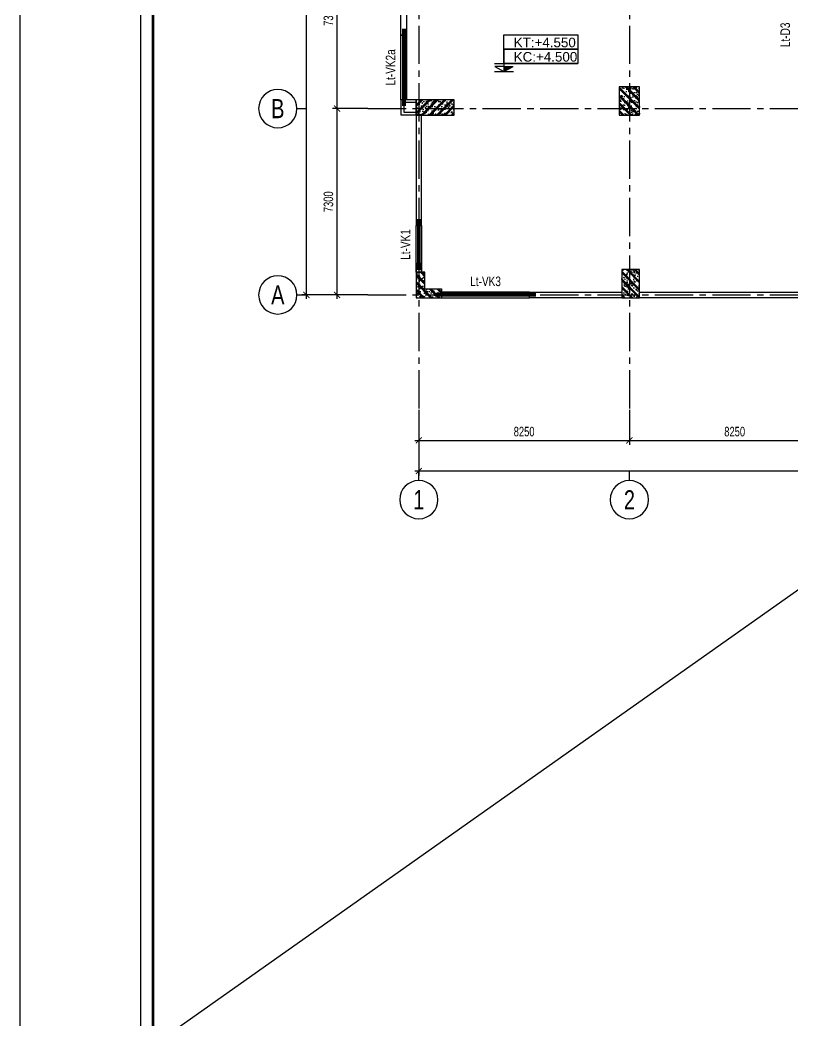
# Model space of a CAD drawing. Header units: millimetres. Extents: x 0 to 132458, y 0 to 365310.
# Drawn here: x 0 to 30284, y 182867 to 222053 of the extents above; entities that cross this region are included whole.
import ezdxf
from ezdxf.enums import TextEntityAlignment as Align

# ---------------------------------------------------------------- set-up
doc = ezdxf.new("R2010")
doc.units = ezdxf.units.MM
doc.header["$LTSCALE"] = 400
doc.header["$PDSIZE"] = -2
doc.linetypes.add('CENTER2', pattern=[1.125, 0.75, -0.125, 0.125, -0.125])
doc.layers.get('0').update_dxf_attribs({"lineweight": 5})
doc.layers.get('Defpoints').update_dxf_attribs({"color": 2})
doc.layers.add('02.CDC.DIM', color=1, linetype='Continuous', lineweight=20)
for name, color, linetype in [('CDC-KHUNGTEN', 9, 'Continuous'), ('CDC.01.AXIS', 160, 'CENTER2'), ('CDC.02.DIM', 1, 'Continuous'), ('CDC.03.BORDER', 3, 'Continuous'), ('CDC.06.TEXT', 2, 'Continuous'), ('CDC.09.COLUMN', 4, 'Continuous'), ('CDC.10.HATCH', 9, 'Continuous'), ('CDC.11.NOTE', 8, 'Continuous'), ('KCS_LANH_TO', 3, 'Continuous')]:
    doc.layers.add(name, color=color, linetype=linetype)
doc.layers.add('KCS_Plotter', color=11, linetype='Continuous', plot=False)
doc.styles.add('BIGTEXT', font='arial.ttf', dxfattribs={"width": 0.8})
doc.styles.add('KCS_SMTEXT', font='arial.ttf', dxfattribs={"width": 0.7})
doc.styles.add('TEXT', font='')
doc.styles.get('TEXT').set_extended_font_data('.VnArialH')
doc.dimstyles.new('KCS_DIM150', dxfattribs={"dimscale": 150, "dimtxt": 2.5, "dimasz": 1.6, "dimexe": 1.2, "dimexo": 0, "dimgap": 1, "dimtad": 1, "dimdec": 0, "dimzin": 0, "dimdsep": 46, "dimtxsty": 'KCS_SMTEXT', "dimblk": 'ARCHTICK', "dimcen": 0, "dimdle": 1, "dimclrd": 256, "dimclre": 256, "dimclrt": 2, "dimadec": 0, "dimazin": 0, "dimtfac": 1, "dimtdec": 0, "dimtix": 1, "dimtmove": 2, "dimatfit": 3, "dimfxl": 1, "dimtolj": 1, "dimtzin": 0, "dimarcsym": 0})

# ---------------------------------------------------------------- blocks, each defined once
blk = doc.blocks.new('T2-7.95M')
at = {"layer": 'CDC.10.HATCH'}
h = blk.add_hatch(dxfattribs=at)
h.set_pattern_fill('CHAU-01', color=256, scale=50, style=0, pattern_type=2)
h.set_pattern_definition([(310, (1806.4, 189402.67), (358.63009, 31.376067), [37.5, -412.5]), (5, (1806.4, 189402.67), (-69.37567, -376.09607), [30, -330]), (259.5486, (1836.3, 189405.28), (289.25469, -344.71977), [31.870095, -350.571056]), (313.8158, (1806.4, 189302.67), (533.62052, 82.75951), [56.25, -618.75]), (263.3644, (1850.87, 189309.56), (467.33135, -487.05894), [47.80514, -525.8565]), (8.8158, (1806.4, 189302.67), (467.33097, -487.0593), [45, -495]), (339, (1856.4, 189327.67), (298.453526, 201.309445), [37.5, -412.5]), (34, (1856.4, 189327.67), (121.657666, -362.57502), [30, -330]), (288.5486, (1881.27, 189344.44), (420.111314, -161.26525), [31.870095, -350.571056]), (322.5, (1806.4, 189402.67), (6.079928, -166.446927), [0, -326, 0, -335, 0, -331.25]), (352.5, (1806.4, 189402.67), (131.534769, -197.205856), [0, -191, 0, -318.5, 0, -126.25]), (32.5, (1694.9, 189402.67), (266.911218, 11.277436), [0, -125, 0, -390, 0, -517.5]), (42.5, (1644.9, 189402.67), (291.593085, -50.05249), [0, -162.5, 0, -259, 0, -367.5]), (315, (1806.4, 189402.67), (-150.26019, -150.26019), []), (315, (1806.4, 189341.42), (-150.26019, -150.26019), [])])
h.paths.add_polyline_path([(1748829, -103348), (1748530, -103348), (1748530, -102498), (1748829, -102498)])
h.paths.add_polyline_path([(1748829, -103598), (1748530, -103598), (1748530, -103348), (1748829, -103348)])
h.paths.add_polyline_path([(1749330, -103598), (1748829, -103598), (1748829, -103348), (1749330, -103348)])
h.paths.add_polyline_path([(1749330, -103348), (1748829, -103348), (1748829, -102498), (1749330, -102498)])
h = blk.add_hatch(dxfattribs=at)
h.set_pattern_fill('CHAU-01', color=256, scale=50, style=0, pattern_type=2)
h.set_pattern_definition([(50, (0, 0), (358.63009, -31.376067), [37.5, -412.5]), (355, (0, 0), (-69.37567, 376.09607), [30, -330]), (100.4514, (29.9, -2.6), (289.25469, 344.71977), [31.870095, -350.571056]), (46.1842, (0, 100), (533.62052, -82.75951), [56.25, -618.75]), (96.6356, (44.47, 93.1), (467.33135, 487.05894), [47.80514, -525.8565]), (351.1842, (0, 100), (467.33097, 487.0593), [45, -495]), (21, (50, 75), (298.453526, -201.309445), [37.5, -412.5]), (326, (50, 75), (121.657666, 362.57502), [30, -330]), (71.4514, (74.87, 58.22), (420.111314, 161.26525), [31.870095, -350.571056]), (37.5, (0, 0), (6.079928, 166.446927), [0, -326, 0, -335, 0, -331.25]), (7.5, (0, 0), (131.534769, 197.205856), [0, -191, 0, -318.5, 0, -126.25]), (327.5, (-111.5, 0), (266.911218, -11.277436), [0, -125, 0, -390, 0, -517.5]), (317.5, (-161.5, 0), (291.593085, 50.05249), [0, -162.5, 0, -259, 0, -367.5]), (45, (0, 0), (-150.26019, 150.26019), []), (45, (0, 61.25), (-150.26019, 150.26019), [])])
h.paths.add_polyline_path([(1742070, -102998), (1740680, -102998), (1740680, -103348), (1742070, -103348)])
h.paths.add_polyline_path([(1742070, -103348), (1740680, -103348), (1740680, -103598), (1742070, -103598)])
h.paths.add_polyline_path([(1740680, -103348), (1740570, -103348), (1740570, -103598), (1740680, -103598)])
h.paths.add_polyline_path([(1740680, -102998), (1740570, -102998), (1740570, -103348), (1740680, -103348)])
h = blk.add_hatch(dxfattribs=at)
h.set_pattern_fill('CHAU-01', color=256, scale=50, style=0, pattern_type=2)
h.set_pattern_definition([(310, (1906.9, 189402.67), (358.63009, 31.376067), [37.5, -412.5]), (5, (1906.9, 189402.67), (-69.37567, -376.09607), [30, -330]), (259.5486, (1936.8, 189405.28), (289.25469, -344.71977), [31.870095, -350.571056]), (313.8158, (1906.9, 189302.67), (533.62052, 82.75951), [56.25, -618.75]), (263.3644, (1951.4, 189309.56), (467.33135, -487.05894), [47.80514, -525.8565]), (8.8158, (1906.9, 189302.67), (467.33097, -487.0593), [45, -495]), (339, (1956.9, 189327.67), (298.453526, 201.309445), [37.5, -412.5]), (34, (1956.9, 189327.67), (121.657666, -362.57502), [30, -330]), (288.5486, (1981.78, 189344.44), (420.111314, -161.26525), [31.870095, -350.571056]), (322.5, (1906.91, 189402.67), (6.079928, -166.446927), [0, -326, 0, -335, 0, -331.25]), (352.5, (1906.91, 189402.67), (131.534769, -197.205856), [0, -191, 0, -318.5, 0, -126.25]), (32.5, (1795.41, 189402.67), (266.911218, 11.277436), [0, -125, 0, -390, 0, -517.5]), (42.5, (1745.4, 189402.67), (291.593085, -50.05249), [0, -162.5, 0, -259, 0, -367.5]), (315, (1906.91, 189402.67), (-150.26019, -150.26019), []), (315, (1906.91, 189341.42), (-150.26019, -150.26019), [])])
h.paths.add_polyline_path([(1748930, -110757), (1748630, -110757), (1748630, -110648), (1748930, -110648)])
h.paths.add_polyline_path([(1748930, -110648), (1748630, -110648), (1748630, -109657), (1748930, -109657)])
h.paths.add_polyline_path([(1749330, -110648), (1748930, -110648), (1748930, -109657), (1749330, -109657)])
h.paths.add_polyline_path([(1749330, -110757), (1748930, -110757), (1748930, -110648), (1749330, -110648)])
h = blk.add_hatch(dxfattribs=at)
h.set_pattern_fill('CHAU-01', color=256, scale=50, style=0, pattern_type=2)
h.set_pattern_definition([(310, (0, -183495.4), (358.63009, 31.376067), [37.5, -412.5]), (5, (0, -183495.4), (-69.37567, -376.09607), [30, -330]), (259.5486, (29.9, -183492.77), (289.25469, -344.71977), [31.870095, -350.571056]), (313.8158, (0, -183595.4), (533.62052, 82.75951), [56.25, -618.75]), (263.3644, (44.47, -183588.5), (467.33135, -487.05894), [47.80514, -525.8565]), (8.8158, (0, -183595.4), (467.33097, -487.0593), [45, -495]), (339, (50, -183570.4), (298.453526, 201.309445), [37.5, -412.5]), (34, (50, -183570.4), (121.657666, -362.57502), [30, -330]), (288.5486, (74.87, -183553.6), (420.111314, -161.26525), [31.870095, -350.571056]), (322.5, (0, -183495.39), (6.079928, -166.446927), [0, -326, 0, -335, 0, -331.25]), (352.5, (0, -183495.39), (131.534769, -197.205856), [0, -191, 0, -318.5, 0, -126.25]), (32.5, (-111.5, -183495.39), (266.911218, 11.277436), [0, -125, 0, -390, 0, -517.5]), (42.5, (-161.5, -183495.39), (291.593085, -50.05249), [0, -162.5, 0, -259, 0, -367.5]), (315, (0, -183495.39), (-150.26019, -150.26019), []), (315, (0, -183556.64), (-150.26019, -150.26019), [])])
h.paths.add_polyline_path([(1740680, -110648), (1740570, -110648), (1740570, -109757), (1740680, -109757)])
h.paths.add_polyline_path([(1741570, -110648), (1740680, -110648), (1740680, -109757), (1740920, -109757), (1740920, -110407), (1741570, -110407)])
h.paths.add_polyline_path([(1741570, -110757), (1740680, -110757), (1740680, -110648), (1741570, -110648)])
h.paths.add_polyline_path([(1740680, -110757), (1740570, -110757), (1740570, -110648), (1740680, -110648)])
at = {"layer": 'CDC.09.COLUMN', "ltscale": 2000}
for p, q in [((1740920, -109757), (1740570, -109757)), ((1740570, -109757), (1740570, -110757)), ((1740920, -110407), (1740920, -109757)), ((1740920, -110407), (1741570, -110407)), ((1741570, -110407), (1741570, -110757)), ((1740570, -110757), (1741570, -110757))]:
    blk.add_line(p, q, dxfattribs=at)
for points in [[(1749330, -103598), (1749330, -102498), (1748530, -102498), (1748530, -103598)], [(1742070, -102998), (1740570, -102998), (1740570, -103598), (1742070, -103598)], [(1749330, -110757), (1749330, -109657), (1748630, -109657), (1748630, -110757)]]:
    blk.add_lwpolyline(points, close=True, dxfattribs=at)
blk = doc.blocks.new('khcot')
at = {"layer": 'CDC.01.AXIS'}
blk.add_hatch(color=256, dxfattribs=at).paths.add_polyline_path([(435700, -497133), (435700, -497270), (435943, -497133)])
at = {"layer": 'CDC.03.BORDER'}
for p, q in [((435700, -496687), (435700, -497133)), ((435454, -497061), (437632, -497061)), ((435700, -497133), (435458, -497133)), ((435458, -497133), (435700, -497270)), ((435700, -497133), (435943, -497133)), ((435700, -497270), (435943, -497133)), ((435700, -497133), (435700, -497270)), ((435454, -497270), (435946, -497270))]:
    blk.add_line(p, q, dxfattribs=at)
for points in [[(437632, -496687), (435700, -496687), (435700, -496312), (437632, -496312)], [(437632, -497061), (435700, -497061), (435700, -496687), (437632, -496687)]]:
    blk.add_lwpolyline(points, close=True, dxfattribs=at)
blk = doc.blocks.new('_ArchTick')
at = {"color": 0, "linetype": 'ByBlock', "const_width": 0.15}
blk.add_lwpolyline([(-0.5, -0.5), (0.5, 0.5)], dxfattribs=at)
blk = doc.blocks.new('*D122')
at = {"layer": 'CDC.02.DIM', "lineweight": -2, "ltscale": 10, "transparency": 16777216}
for p, q in [((12425, 211131), (12425, 218731)), ((13625, 218581), (12245, 218581)), ((13625, 211281), (12245, 211281))]:
    blk.add_line(p, q, dxfattribs=at)
at = {"layer": 'Defpoints', "color": 0, "ltscale": 10, "transparency": 16777216}
for p in [(12425, 218581), (13625, 218581), (13625, 211281)]:
    blk.add_point(p, dxfattribs=at)
at = {"layer": 'CDC.02.DIM', "lineweight": -2, "ltscale": 10, "transparency": 16777216, "xscale": 240, "yscale": 240, "zscale": 240}
for p, rotation in [((12425, 218581), 90), ((12425, 211281), 270)]:
    blk.add_blockref('_ArchTick', p, dxfattribs=dict(at, rotation=rotation))
at = {"layer": 'CDC.02.DIM', "color": 2, "ltscale": 10, "transparency": 16777216, "insert": (12084, 214931), "char_height": 375, "attachment_point": 5, "rotation": 90, "style": 'KCS_SMTEXT'}
blk.add_mtext('\\A1;7300', dxfattribs=at)
blk = doc.blocks.new('*D123')
at = {"layer": 'CDC.02.DIM', "lineweight": -2, "ltscale": 10, "transparency": 16777216}
for p, q in [((13625, 225881), (12245, 225881)), ((12425, 218431), (12425, 226031)), ((13625, 218581), (12245, 218581))]:
    blk.add_line(p, q, dxfattribs=at)
at = {"layer": 'Defpoints', "color": 0, "ltscale": 10, "transparency": 16777216}
for p in [(12425, 225881), (13625, 225881), (13625, 218581)]:
    blk.add_point(p, dxfattribs=at)
at = {"layer": 'CDC.02.DIM', "lineweight": -2, "ltscale": 10, "transparency": 16777216, "xscale": 240, "yscale": 240, "zscale": 240}
for p, rotation in [((12425, 225881), 90), ((12425, 218581), 270)]:
    blk.add_blockref('_ArchTick', p, dxfattribs=dict(at, rotation=rotation))
at = {"layer": 'CDC.02.DIM', "color": 2, "ltscale": 10, "transparency": 16777216, "insert": (12084, 222231), "char_height": 375, "attachment_point": 5, "rotation": 90, "style": 'KCS_SMTEXT'}
blk.add_mtext('\\A1;7300', dxfattribs=at)
blk = doc.blocks.new('*D127')
at = {"layer": 'CDC.02.DIM', "lineweight": -2, "ltscale": 10, "transparency": 16777216}
for p, q in [((11225, 211131), (11225, 249231)), ((13625, 249081), (11045, 249081)), ((13625, 211281), (11045, 211281))]:
    blk.add_line(p, q, dxfattribs=at)
at = {"layer": 'Defpoints', "color": 0, "ltscale": 10, "transparency": 16777216}
for p in [(11225, 249081), (13625, 249081), (13625, 211281)]:
    blk.add_point(p, dxfattribs=at)
at = {"layer": 'CDC.02.DIM', "lineweight": -2, "ltscale": 10, "transparency": 16777216, "xscale": 240, "yscale": 240, "zscale": 240}
for p, rotation in [((11225, 249081), 90), ((11225, 211281), 270)]:
    blk.add_blockref('_ArchTick', p, dxfattribs=dict(at, rotation=rotation))
at = {"layer": 'CDC.02.DIM', "color": 2, "ltscale": 10, "transparency": 16777216, "insert": (10884, 230181), "char_height": 375, "attachment_point": 5, "rotation": 90, "style": 'KCS_SMTEXT'}
blk.add_mtext('\\A1;37800', dxfattribs=at)
blk = doc.blocks.new('_Axis name')
at = {"layer": 'CDC.02.DIM'}
blk.add_line((0, 2.5), (0, 0), dxfattribs=at)
blk.add_circle((0, 7.5), 5, dxfattribs=at)
at = {"layer": 'CDC.02.DIM', "style": 'BIGTEXT', "width": 0.75}
blk.add_attdef('.', text='', height=5, dxfattribs=at).set_placement((0, 7.5), align=Align.MIDDLE)
blk = doc.blocks.new('*D134')
at = {"layer": 'CDC.02.DIM', "lineweight": -2, "ltscale": 10, "transparency": 16777216}
for p, q in [((15625, 206781), (15625, 204201)), ((48625, 206781), (48625, 204201)), ((15475, 204381), (48775, 204381))]:
    blk.add_line(p, q, dxfattribs=at)
at = {"layer": 'Defpoints', "color": 0, "ltscale": 10, "transparency": 16777216}
for p in [(15625, 206781), (48625, 206781), (48625, 204381)]:
    blk.add_point(p, dxfattribs=at)
at = {"layer": 'CDC.02.DIM', "lineweight": -2, "ltscale": 10, "transparency": 16777216, "xscale": 240, "yscale": 240, "zscale": 240, "rotation": 180}
blk.add_blockref('_ArchTick', (15625, 204381), dxfattribs=at)
at = {"layer": 'CDC.02.DIM', "lineweight": -2, "ltscale": 10, "transparency": 16777216, "xscale": 240, "yscale": 240, "zscale": 240}
blk.add_blockref('_ArchTick', (48625, 204381), dxfattribs=at)
at = {"layer": 'CDC.02.DIM', "color": 2, "ltscale": 10, "transparency": 16777216, "insert": (32125, 204722), "char_height": 375, "attachment_point": 5, "style": 'KCS_SMTEXT'}
blk.add_mtext('\\A1;33000', dxfattribs=at)
blk = doc.blocks.new('*D137')
at = {"layer": 'CDC.02.DIM', "lineweight": -2, "ltscale": 10, "transparency": 16777216}
for p, q in [((15625, 206781), (15625, 205401)), ((23875, 206781), (23875, 205401)), ((15475, 205581), (24025, 205581))]:
    blk.add_line(p, q, dxfattribs=at)
at = {"layer": 'Defpoints', "color": 0, "ltscale": 10, "transparency": 16777216}
for p in [(15625, 206781), (23875, 206781), (23875, 205581)]:
    blk.add_point(p, dxfattribs=at)
at = {"layer": 'CDC.02.DIM', "lineweight": -2, "ltscale": 10, "transparency": 16777216, "xscale": 240, "yscale": 240, "zscale": 240, "rotation": 180}
blk.add_blockref('_ArchTick', (15625, 205581), dxfattribs=at)
at = {"layer": 'CDC.02.DIM', "lineweight": -2, "ltscale": 10, "transparency": 16777216, "xscale": 240, "yscale": 240, "zscale": 240}
blk.add_blockref('_ArchTick', (23875, 205581), dxfattribs=at)
at = {"layer": 'CDC.02.DIM', "color": 2, "ltscale": 10, "transparency": 16777216, "insert": (19750, 205922), "char_height": 375, "attachment_point": 5, "style": 'KCS_SMTEXT'}
blk.add_mtext('\\A1;8250', dxfattribs=at)
blk = doc.blocks.new('*D138')
at = {"layer": 'CDC.02.DIM', "lineweight": -2, "ltscale": 10, "transparency": 16777216}
for p, q in [((23875, 206781), (23875, 205401)), ((32125, 206781), (32125, 205401)), ((23725, 205581), (32275, 205581))]:
    blk.add_line(p, q, dxfattribs=at)
at = {"layer": 'Defpoints', "color": 0, "ltscale": 10, "transparency": 16777216}
for p in [(23875, 206781), (32125, 206781), (32125, 205581)]:
    blk.add_point(p, dxfattribs=at)
at = {"layer": 'CDC.02.DIM', "lineweight": -2, "ltscale": 10, "transparency": 16777216, "xscale": 240, "yscale": 240, "zscale": 240, "rotation": 180}
blk.add_blockref('_ArchTick', (23875, 205581), dxfattribs=at)
at = {"layer": 'CDC.02.DIM', "lineweight": -2, "ltscale": 10, "transparency": 16777216, "xscale": 240, "yscale": 240, "zscale": 240}
blk.add_blockref('_ArchTick', (32125, 205581), dxfattribs=at)
at = {"layer": 'CDC.02.DIM', "color": 2, "ltscale": 10, "transparency": 16777216, "insert": (28000, 205922), "char_height": 375, "attachment_point": 5, "style": 'KCS_SMTEXT'}
blk.add_mtext('\\A1;8250', dxfattribs=at)
blk = doc.blocks.new('Khung tên chuẩn')
at = {"layer": 'CDC-KHUNGTEN', "color": 8}
blk.add_lwpolyline([(75096, 1100), (83000, 1100), (83000, 58300), (3000, 58300), (3000, 1100), (75096, 1100)], dxfattribs=at)
at = {"layer": 'CDC-KHUNGTEN', "color": 255, "lineweight": 60}
blk.add_lwpolyline([(74900, 1400), (74900, 58000), (3300, 58000), (3300, 1400), (74900, 1400)], close=True, dxfattribs=at)
at = {"layer": 'Defpoints', "color": 1, "ltscale": 0.2}
blk.add_lwpolyline([(0, 0), (0, 59400), (84100, 59400), (84100, 0), (0, 0)], close=True, dxfattribs=at)

msp = doc.modelspace()

# ---------------------------------------------------------------- linework, layer by layer
at = {"layer": 'CDC.01.AXIS', "ltscale": 5}
for p, q in [((15625.1, 251080.9), (15625.1, 206780.9)), ((23875.1, 251080.9), (23875.1, 206780.9)), ((13625.1, 218580.9), (107625.4, 218580.9)), ((13625.1, 211280.9), (107625.4, 211280.9))]:
    msp.add_line(p, q, dxfattribs=at)
at = {"layer": 'CDC.03.BORDER', "ltscale": 10}
for p, q in [((19965.3, 211390.9), (23575.1, 211390.9)), ((19965.3, 211170.9), (19965.3, 211390.9)), ((23575.1, 211170.9), (19965.3, 211170.9))]:
    msp.add_line(p, q, dxfattribs=at)
for points in [[(14925, 224090.9), (15145, 224090.9), (15145, 224090.9), (15145.1, 224090.9), (15145.1, 221460.8), (15145.1, 221460.8), (15145.1, 221460.8), (14925.1, 221460.8), (14925.1, 221680.8), (14925.1, 221680.8), (14925.1, 223920.9), (14925, 223920.9), (14925, 224090.9), (15145, 224090.9)], [(14925.1, 224090.9), (15145.1, 224090.9), (15145, 224090.9), (15145, 224090.9), (15145, 221460.8), (15145.1, 221460.8), (15145.1, 221460.8), (14925.1, 221460.8), (14925.1, 221680.8), (14925, 221680.8), (14925, 223920.9), (14925, 223920.9), (14925.1, 224090.9), (15145.1, 224090.9)]]:
    msp.add_lwpolyline(points, dxfattribs=at)
for points in [[(15515.1, 218930.8), (14925.1, 218930.8), (14925.1, 218330.9), (15515.1, 218330.9)], [(15515.1, 218930.8), (14925.1, 218930.8), (14925.1, 218330.9), (15515.1, 218330.9)], [(15515.1, 218820.8), (15035.1, 218820.8), (15035.1, 218440.9), (15515.1, 218440.9)], [(15735.5, 214001), (15735.4, 218330.8), (15515.4, 218330.8), (15515.5, 214001)], [(15735.5, 212511), (15735.5, 212170.8), (15515.5, 212170.8), (15515.5, 212511)], [(15515.5, 212511), (15515.5, 212170.8), (15735.5, 212170.8), (15735.5, 212511)], [(24275.1, 211390.9), (31775.1, 211390.9), (31775.1, 211171.2), (24275.1, 211171.2)]]:
    msp.add_lwpolyline(points, close=True, dxfattribs=at)
at = {"layer": 'CDC.11.NOTE'}
for points in [[(15145.1, 221460.8), (15145.1, 218930.8), (14925.1, 218930.8), (14925.1, 221460.8)], [(15145.1, 221460.8), (15145.1, 218930.8), (14925.1, 218930.8), (14925.1, 221460.8)], [(15012.1, 221460.8), (15012.1, 221400.8), (15072.1, 221400.8), (15072.1, 221460.8)], [(15012.1, 221460.8), (15012.1, 221400.8), (15072.1, 221400.8), (15072.1, 221460.8)], [(15012.1, 218930.8), (15012.1, 218970.8), (15072.1, 218970.8), (15072.1, 218930.8)], [(15735.5, 214001), (15735.4, 212511), (15515.5, 212511), (15515.5, 214001)], [(15602.5, 214001), (15602.5, 213941), (15662.5, 213941), (15662.5, 214001)], [(15602.5, 212571), (15602.5, 212511), (15662.5, 212511), (15662.5, 212571)], [(19965.3, 211391.2), (16515.1, 211391.2), (16515.1, 211171.2), (19965.3, 211171.2)], [(16575.1, 211258.3), (16515.1, 211258.3), (16515.1, 211318.3), (16575.1, 211318.3)], [(19965.3, 211258.3), (19905.3, 211258.3), (19905.3, 211318.3), (19965.3, 211318.3)]]:
    msp.add_lwpolyline(points, close=True, dxfattribs=at)
for points in [[(15025.1, 221400.8), (15025.1, 218970.8)], [(15025.1, 221400.8), (15025.1, 218970.8)], [(15055.1, 221400.8), (15055.1, 218970.8)], [(15055.1, 221400.8), (15055.1, 218970.8)], [(15615.5, 213941), (15615.5, 212571)], [(15645.5, 213941), (15645.5, 212571)], [(15615.5, 212511), (15615.5, 212511)], [(15645.5, 212511), (15645.5, 212511)], [(16515.1, 211301.2), (16515.1, 211301.2)], [(16515.1, 211271.2), (16515.1, 211271.2)], [(19905.3, 211301.2), (16575.1, 211301.2)], [(19905.3, 211271.2), (16575.1, 211271.2)]]:
    msp.add_lwpolyline(points, dxfattribs=at)
at = {"layer": 'KCS_LANH_TO', "color": 2, "linetype": 'ByBlock', "ltscale": 10, "const_width": 150}
for points in [[(15042.1, 218680.8), (15042.1, 221710.8)], [(15625.1, 212261), (15625.5, 214251)], [(16265.1, 211288.3), (20215.3, 211288.3)]]:
    msp.add_lwpolyline(points, dxfattribs=at)
at = {"layer": 'KCS_Plotter', "linetype": 'ByBlock', "ltscale": 10}
msp.add_line((0, 178200), (132457.5, 271755), dxfattribs=at)

# ---------------------------------------------------------------- block references
at = {"xscale": 1.575000000011642, "yscale": 1.575000000011642, "zscale": 1.575000000011642}
msp.add_blockref('Khung tên chuẩn', (0, 178200), dxfattribs=at)
msp.add_blockref('T2-7.95M', (-1725054.6, 321928.6))
at = {"layer": '02.CDC.DIM'}
ref = msp.add_blockref('_Axis name', (11225.1, 218580.9), dxfattribs=dict(at, xscale=-150, yscale=150, zscale=150, rotation=90))
ref.add_attrib('.', 'B', dxfattribs={"layer": 'CDC.02.DIM', "height": 750, "style": 'BIGTEXT', "width": 0.75}).set_placement((10100.1, 218580.9), align=Align.MIDDLE)
ref = msp.add_blockref('_Axis name', (11225.1, 211280.9), dxfattribs=dict(at, xscale=-150, yscale=150, zscale=150, rotation=90))
ref.add_attrib('.', 'A', dxfattribs={"layer": 'CDC.02.DIM', "height": 750, "style": 'BIGTEXT', "width": 0.75}).set_placement((10100.1, 211280.9), align=Align.MIDDLE)
ref = msp.add_blockref('_Axis name', (15625.1, 204380.9), dxfattribs=dict(at, xscale=-150, yscale=150, zscale=150, rotation=180))
ref.add_attrib('.', '1', dxfattribs={"layer": 'CDC.02.DIM', "height": 750, "style": 'BIGTEXT', "width": 0.75}).set_placement((15625.1, 203255.9), align=Align.MIDDLE)
ref = msp.add_blockref('_Axis name', (23875.1, 204380.9), dxfattribs=dict(at, xscale=-150, yscale=150, zscale=150, rotation=180))
ref.add_attrib('.', '2', dxfattribs={"layer": 'CDC.02.DIM', "height": 750, "style": 'BIGTEXT', "width": 0.75}).set_placement((23875.1, 203255.9), align=Align.MIDDLE)
at = {"layer": 'CDC.03.BORDER', "xscale": 1.5, "yscale": 1.5, "zscale": 1.5}
msp.add_blockref('khcot', (-634588.6, 965936.6), dxfattribs=at)

# ---------------------------------------------------------------- texts
at = {"layer": 'CDC.06.TEXT', "ltscale": 10, "style": 'KCS_SMTEXT', "width": 0.75}
for s, rotation, p in [('Lt-D3', 90, (30167.6, 221471.9)), ('Lt-VK2a', 90, (14704.6, 220195.8)), ('Lt-VK1', 89.98654, (15287.8, 213256.1))]:
    msp.add_text(s, height=375, rotation=rotation, dxfattribs=at).set_placement(p, align=Align.CENTER)
at = {"layer": 'CDC.06.TEXT', "style": 'TEXT'}
for s, p in [('kt:+4.550', (19343.2, 220984.8)), ('kc:+4.500', (19343.2, 220423))]:
    msp.add_text(s, height=375, dxfattribs=at).set_placement(p)
at = {"layer": 'CDC.06.TEXT', "ltscale": 10, "style": 'KCS_SMTEXT', "width": 0.75}
msp.add_text('Lt-VK3', height=375, dxfattribs=at).set_placement((18240.2, 211625.8), align=Align.CENTER)

# ---------------------------------------------------------------- dimensions: what is measured, and where the dimension line sits
at = {"layer": 'CDC.02.DIM', "ltscale": 10}
for base, p1, p2, picture, middle in [((11225.1, 249080.9), (13625.1, 211280.9), (13625.1, 249080.9), '*D127', (10883.5, 230180.9)), ((12425.1, 225880.9), (13625.1, 218580.9), (13625.1, 225880.9), '*D123', (12083.5, 222230.9)), ((12425.1, 218580.9), (13625.1, 211280.9), (13625.1, 218580.9), '*D122', (12083.5, 214930.9))]:
    dim = msp.add_linear_dim(base=base, p1=p1, p2=p2, angle=90, dimstyle='KCS_DIM150', dxfattribs=at)
    dim.commit()
    dim.dimension.update_dxf_attribs({"geometry": picture, "text_midpoint": middle})
for base, p1, p2, picture, middle in [((48625.1, 204380.9), (15625.1, 206780.9), (48625.1, 206780.9), '*D134', (32125.1, 204722.5)), ((23875.1, 205580.9), (15625.1, 206780.9), (23875.1, 206780.9), '*D137', (19750.1, 205922.3)), ((32125.1, 205580.9), (23875.1, 206780.9), (32125.1, 206780.9), '*D138', (28000.1, 205922.3))]:
    dim = msp.add_linear_dim(base=base, p1=p1, p2=p2, dimstyle='KCS_DIM150', dxfattribs=at)
    dim.commit()
    dim.dimension.update_dxf_attribs({"geometry": picture, "text_midpoint": middle})

doc.saveas('drawing.dxf')
